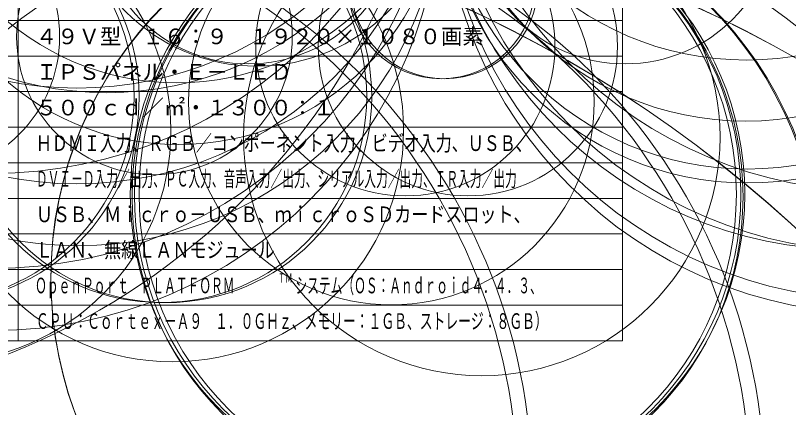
# Model space of a CAD drawing. Units: millimetres, scale not verified. Extents: x -40352 to 40540, y -353 to 80898.
# Drawn here: x -22.9 to 85.9, y -65.9 to -10.8 of the extents above; entities that cross this region are included whole.
import ezdxf
from ezdxf.enums import TextEntityAlignment as Align

# ---------------------------------------------------------------- set-up
doc = ezdxf.new("R2010")
doc.units = ezdxf.units.MM
doc.header["$LTSCALE"] = 0.125
doc.layers.add('0-1_MOJI1', color=7, linetype='Continuous')
doc.layers.add('0-2_WAKU', color=1, linetype='Continuous', lineweight=18)
doc.layers.add('0-3_GAIKEI', color=1, linetype='Continuous', lineweight=18)
doc.styles.add('ＭＳ ゴシック', font='')
doc.styles.get('ＭＳ ゴシック').set_extended_font_data('MS Gothic')

msp = doc.modelspace()

# ---------------------------------------------------------------- linework, layer by layer
at = {"layer": '0-2_WAKU', "color": 4}
for p, q in [((-22.4907, -56.4967), (-22.4907, -6.4967)), ((62.5093, -56.4967), (62.5093, -6.4967)), ((-62.4907, -56.4967), (62.5093, -56.4967))]:
    msp.add_line(p, q, dxfattribs=at)
at = {"layer": '0-2_WAKU'}
for p, q in [((-62.4907, -11.4967), (62.5093, -11.4967)), ((-62.4907, -16.4967), (62.5093, -16.4967)), ((-62.4907, -21.4967), (62.5093, -21.4967)), ((-62.4907, -26.4967), (62.5093, -26.4967)), ((-62.4907, -31.4967), (62.5093, -31.4967)), ((62.5093, -36.4967), (-62.4907, -36.4967)), ((-62.4907, -41.4967), (62.5093, -41.4967)), ((-62.4907, -46.4967), (62.5093, -46.4967)), ((-62.4907, -51.4967), (62.5093, -51.4967))]:
    msp.add_line(p, q, dxfattribs=at)
at = {"layer": '0-3_GAIKEI'}
for centre, radius in [((-58.6634, 30.7893), 95.6834), ((-26.1661, 30.2883), 63.278), ((98.5105, 25.8613), 61.416), ((-14.2206, 30.3201), 51.3085), ((-26.1072, 16.7416), 63.091), ((98.2859, 17.316), 61.3195), ((94.5658, 14.817), 58.5046), ((-10.0512, 25.4232), 47.0712), ((98.482, 10.5762), 61.3195), ((-25.911, 8.0447), 63.091), ((98.482, 8.6191), 61.3195), ((79.9698, 25.7913), 42.8511), ((-14.2651, 16.7729), 51.2249), ((79.8726, 17.2466), 42.882), ((-14.069, 8.076), 51.2249), ((-0.1579, 16.8773), 37.1294), ((80.0687, 10.5068), 42.882), ((80.0687, 8.5497), 42.882), ((0.0382, 8.1804), 37.1294), ((11.0917, 8.145), 26.0643), ((9.8705, 3.8718), 21.4638), ((62.8772, 3.8718), 21.4619), ((-34.7835, -173.2467), 179.955), ((-34.7304, -173.1763), 179.8846), ((-2.0609, -173.2467), 179.955), ((-2.0079, -173.1763), 179.8846), ((-35.1096, -22.2145), 28.9224), ((-34.4043, -22.2183), 28.9262), ((31.7937, -83.1773), 89.8284), ((-2.3871, -22.2145), 28.9224), ((-1.6818, -22.2183), 28.9262), ((35.9101, -35.8978), 42.6222), ((36.506, -36.2612), 42.9698), ((36.5134, -35.9437), 42.6522), ((37.1218, -35.9013), 42.5967), ((37.0336, -6.5418), 13.1355), ((37.4787, -6.5462), 13.1305), ((-35.9584, -78.1846), 83.7878), ((-33.5563, -77.7937), 83.3969), ((-3.2359, -78.1846), 83.7878), ((-0.8337, -77.7937), 83.3969), ((-33.5216, -26.9249), 32.5281), ((-36.0352, -13.7817), 19.3849), ((-0.799, -26.9249), 32.5281), ((-3.3127, -13.7817), 19.3849), ((36.3149, -47.6814), 54.1975), ((36.4249, -47.7839), 54.3004), ((30.0143, -22.9238), 28.527), ((42.7325, -27.904), 33.5072), ((31.9814, -15.0928), 21.0446), ((40.7682, -15.0924), 21.0443)]:
    msp.add_circle(centre, radius, dxfattribs=at)

# ---------------------------------------------------------------- texts
at = {"layer": '0-1_MOJI1', "style": 'ＭＳ ゴシック'}
for s, p in [('４９Ｖ型\u3000１６：９\u3000１９２０×１０８０画素', (-19.9907, -15.4967)), ('ＩＰＳパネル・Ｅ－ＬＥＤ', (-19.9907, -20.4967)), ('５００ｃｄ／㎡・１３００：１', (-19.9907, -25.4967))]:
    msp.add_text(s, height=2.199, dxfattribs=at).set_placement(p, align=Align.BOTTOM_LEFT)
for s, height, width, p in [('ＨＤＭＩ入力、ＲＧＢ／コンポーネント入力、ビデオ入力、ＵＳＢ、', 2.199, 0.75, (-19.9907, -30.4967)), ('ＤＶＩ－Ｄ入力／出力、ＰＣ入力、音声入力／出力、シリアル入力／出力、ＩＲ入力／出力', 2.199, 0.55, (-19.9907, -35.4967)), ('ＵＳＢ、Ｍｉｃｒｏ－ＵＳＢ、ｍｉｃｒｏＳＤカードスロット、', 2.199, 0.8, (-19.9907, -40.4967)), ('ＬＡＮ、無線ＬＡＮモジュール', 2.199, 0.8, (-19.9907, -45.4967)), ('ＯｐｅｎＰｏｒｔ\u3000ＰＬＡＴＦＯＲＭ', 2.199, 0.55, (-20.1027, -50.4967)), ('ＴＭ', 1.283, 0.55, (14.104, -48.705)), ('システム（ＯＳ：Ａｎｄｒｏｉｄ４．４．３、', 2.199, 0.55, (16.5213, -50.4967)), ('ＣＰＵ：Ｃｏｒｔｅｘ－Ａ９\u3000１．０ＧＨｚ、メモリー：１ＧＢ、ストレージ：８ＧＢ）', 2.199, 0.6, (-19.9907, -55.4967))]:
    msp.add_text(s, height=height, dxfattribs=dict(at, width=width)).set_placement(p, align=Align.BOTTOM_LEFT)

doc.saveas('drawing.dxf')
